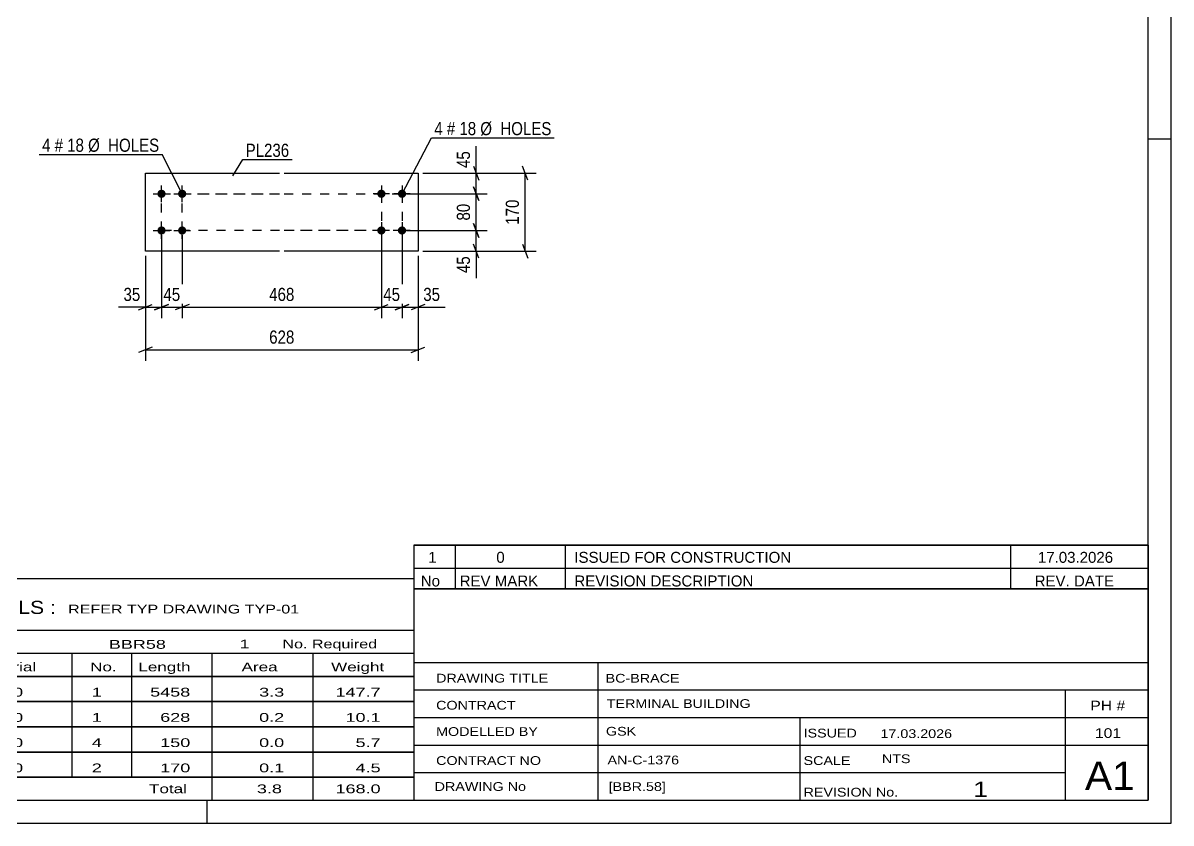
# Model space of a CAD drawing. Header units: millimetres. Extents: x 0 to 594, y 0 to 420.
# Drawn here: x 343.9 to 594, y 0 to 174.3 of the extents above; entities that cross this region are included whole.
import ezdxf

# ---------------------------------------------------------------- set-up
doc = ezdxf.new("R2010")
doc.units = ezdxf.units.MM
doc.linetypes.add('DXK_LINE_DOT2', pattern=[3.9198, 1.9599, -1.9599])
doc.styles.add('Arial Narrow', font='ARIALN.TTF', dxfattribs={"height": 0.2})

# ---------------------------------------------------------------- blocks, each defined once
blk = doc.blocks.new('Unknown-580610444-1130')
at = {"color": 5, "linetype": 'Continuous'}
for p, q in [((594, 0), (594, 420)), ((589, 5), (589, 415)), ((594, 149), (589, 149)), ((5, 5), (589, 5)), ((384, 0), (384, 5)), ((0, 0), (594, 0))]:
    blk.add_line(p, q, dxfattribs=at)
blk = doc.blocks.new('Part-580610444-3572 - 3571')
at = {"color": 2, "linetype": 'Continuous'}
for p, q in [((370.55, 141.61), (399.75, 141.61)), ((370.55, 124.61), (370.55, 141.61)), ((400.75, 141.61), (429.95, 141.61)), ((429.95, 141.61), (429.95, 124.61)), ((399.75, 124.61), (370.55, 124.61)), ((429.95, 124.61), (400.75, 124.61))]:
    blk.add_line(p, q, dxfattribs=at)
blk = doc.blocks.new('Bolt-580610444-3573 - 3571')
at = {"linetype": 'Continuous'}
for points in [[(421.95, 136.21, -1), (421.95, 138.01, -1)], [(426.45, 136.21, -1), (426.45, 138.01, -1)], [(421.95, 128.21, -1), (421.95, 130.01, -1)], [(426.45, 128.21, -1), (426.45, 130.01, -1)]]:
    blk.add_hatch(color=1, dxfattribs=at).paths.add_polyline_path(points)
at = {"color": 1, "linetype": 'Continuous'}
for p, q in [((421.95, 138.91), (421.95, 135.31)), ((426.45, 138.91), (426.45, 135.31)), ((423.75, 137.11), (420.15, 137.11)), ((428.25, 137.11), (424.65, 137.11)), ((421.95, 130.91), (421.95, 127.31)), ((426.45, 130.91), (426.45, 127.31)), ((423.75, 129.11), (420.15, 129.11)), ((428.25, 129.11), (424.65, 129.11))]:
    blk.add_line(p, q, dxfattribs=at)
blk = doc.blocks.new('Bolt-580610444-3574 - 3571')
at = {"linetype": 'Continuous'}
for points in [[(374.05, 138.01, -1), (374.05, 136.21, -1)], [(378.55, 138.01, -1), (378.55, 136.21, -1)], [(374.05, 130.01, -1), (374.05, 128.21, -1)], [(378.55, 130.01, -1), (378.55, 128.21, -1)]]:
    blk.add_hatch(color=1, dxfattribs=at).paths.add_polyline_path(points)
at = {"color": 1, "linetype": 'Continuous'}
for p, q in [((374.05, 135.31), (374.05, 138.91)), ((378.55, 135.31), (378.55, 138.91)), ((372.25, 137.11), (375.85, 137.11)), ((376.75, 137.11), (380.35, 137.11)), ((374.05, 127.31), (374.05, 130.91)), ((378.55, 127.31), (378.55, 130.91)), ((372.25, 129.11), (375.85, 129.11)), ((376.75, 129.11), (380.35, 129.11))]:
    blk.add_line(p, q, dxfattribs=at)
blk = doc.blocks.new('Rectangle-580610444-3750 - 3571')
at = {"color": 1, "linetype": 'DXK_LINE_DOT2'}
for p, q in [((374.05, 137.11), (399.75, 137.11)), ((374.05, 129.11), (374.05, 137.11)), ((400.75, 137.11), (426.45, 137.11)), ((426.45, 137.11), (426.45, 129.11)), ((399.75, 129.11), (374.05, 129.11)), ((426.45, 129.11), (400.75, 129.11))]:
    blk.add_line(p, q, dxfattribs=at)
blk = doc.blocks.new('Rectangle-580610444-3760 - 3571')
at = {"color": 1, "linetype": 'DXK_LINE_DOT2'}
for p, q in [((378.55, 137.11), (399.75, 137.11)), ((378.55, 129.11), (378.55, 137.11)), ((400.75, 137.11), (421.95, 137.11)), ((421.95, 137.11), (421.95, 129.11)), ((399.75, 129.11), (378.55, 129.11)), ((421.95, 129.11), (400.75, 129.11))]:
    blk.add_line(p, q, dxfattribs=at)
blk = doc.blocks.new('StraightDimension-580610444-3579 - 3571')
at = {"color": 7, "linetype": 'Continuous'}
for p, q in [((426.45, 128.11), (426.45, 110)), ((429.95, 123.61), (429.95, 110)), ((424.95, 111.8), (427.95, 113)), ((431.45, 113), (428.45, 111.8)), ((426.45, 112.4), (429.95, 112.4))]:
    blk.add_line(p, q, dxfattribs=at)
at = {"color": 0}
blk.add_wipeout([(435.33, 113.15), (435.33, 117.35), (430.48, 117.35), (430.48, 113.15)], dxfattribs=at)
at = {"color": 7, "linetype": 'Continuous'}
blk.add_line((429.95, 112.4), (435.86, 112.4), dxfattribs=at)
blk.add_line((429.95, 112.4), (435.86, 112.4), dxfattribs=at)
at = {"color": 3, "style": 'Arial Narrow'}
blk.add_text('35', height=2.863, dxfattribs=at).set_placement((431.08, 113.75))
blk = doc.blocks.new('StraightDimension-580610444-3580 - 3571')
at = {"color": 7, "linetype": 'Continuous'}
for p, q in [((421.95, 128.11), (421.95, 110)), ((426.45, 128.11), (426.45, 110)), ((420.45, 111.8), (423.45, 113)), ((427.95, 113), (424.95, 111.8)), ((421.95, 112.4), (426.45, 112.4))]:
    blk.add_line(p, q, dxfattribs=at)
at = {"color": 0}
blk.add_wipeout([(426.63, 113.15), (426.63, 117.35), (421.77, 117.35), (421.77, 113.15)], dxfattribs=at)
at = {"color": 3, "style": 'Arial Narrow'}
blk.add_text('45', height=2.863, dxfattribs=at).set_placement((422.37, 113.75))
blk = doc.blocks.new('StraightDimension-580610444-3581 - 3571')
at = {"color": 7, "linetype": 'Continuous'}
for p, q in [((378.55, 128.11), (378.55, 110)), ((421.95, 128.11), (421.95, 110)), ((380.05, 113), (377.05, 111.8)), ((420.45, 111.8), (423.45, 113)), ((378.55, 112.4), (421.95, 112.4))]:
    blk.add_line(p, q, dxfattribs=at)
at = {"color": 0}
blk.add_wipeout([(403.59, 113.15), (403.59, 117.35), (396.91, 117.35), (396.91, 113.15)], dxfattribs=at)
at = {"color": 3, "style": 'Arial Narrow'}
blk.add_text('468', height=2.863, dxfattribs=at).set_placement((397.51, 113.75))
blk = doc.blocks.new('StraightDimension-580610444-3582 - 3571')
at = {"color": 7, "linetype": 'Continuous'}
for p, q in [((374.05, 128.11), (374.05, 110)), ((378.55, 128.11), (378.55, 110)), ((372.55, 111.8), (375.55, 113)), ((380.05, 113), (377.05, 111.8)), ((374.05, 112.4), (378.55, 112.4))]:
    blk.add_line(p, q, dxfattribs=at)
at = {"color": 0}
blk.add_wipeout([(378.73, 113.15), (378.73, 117.35), (373.87, 117.35), (373.87, 113.15)], dxfattribs=at)
at = {"color": 3, "style": 'Arial Narrow'}
blk.add_text('45', height=2.863, dxfattribs=at).set_placement((374.47, 113.75))
blk = doc.blocks.new('StraightDimension-580610444-3583 - 3571')
at = {"color": 7, "linetype": 'Continuous'}
for p, q in [((374.05, 128.11), (374.05, 110)), ((370.55, 123.61), (370.55, 110)), ((369.05, 111.8), (372.05, 113)), ((375.55, 113), (372.55, 111.8)), ((370.55, 112.4), (374.05, 112.4))]:
    blk.add_line(p, q, dxfattribs=at)
at = {"color": 0}
blk.add_wipeout([(370.03, 113.15), (370.03, 117.35), (365.17, 117.35), (365.17, 113.15)], dxfattribs=at)
at = {"color": 7, "linetype": 'Continuous'}
blk.add_line((370.55, 112.4), (364.65, 112.4), dxfattribs=at)
blk.add_line((370.55, 112.4), (364.65, 112.4), dxfattribs=at)
at = {"color": 3, "style": 'Arial Narrow'}
blk.add_text('35', height=2.863, dxfattribs=at).set_placement((365.77, 113.75))
blk = doc.blocks.new('StraightDimension-580610444-3727 - 3571')
at = {"color": 7, "linetype": 'Continuous'}
for p, q in [((442, 143.11), (443.2, 140.11)), ((430.95, 141.61), (445, 141.61)), ((442.6, 137.11), (442.6, 141.61)), ((443.2, 135.61), (442, 138.61)), ((427.45, 137.11), (445, 137.11))]:
    blk.add_line(p, q, dxfattribs=at)
at = {"color": 0}
blk.add_wipeout([(441.85, 146.99), (437.65, 146.99), (437.65, 142.13), (441.85, 142.13)], dxfattribs=at)
at = {"color": 7, "linetype": 'Continuous'}
blk.add_line((442.6, 141.61), (442.6, 147.51), dxfattribs=at)
blk.add_line((442.6, 141.61), (442.6, 147.51), dxfattribs=at)
at = {"color": 3, "style": 'Arial Narrow'}
blk.add_text('45', height=2.863, rotation=90.0002, dxfattribs=at).set_placement((441.25, 142.73))
blk = doc.blocks.new('StraightDimension-580610444-3599 - 3571')
at = {"color": 7, "linetype": 'Continuous'}
for p, q in [((370.55, 123.61), (370.55, 100.7)), ((429.95, 123.61), (429.95, 100.7)), ((372.05, 103.7), (369.05, 102.5)), ((370.55, 103.1), (429.95, 103.1)), ((428.45, 102.5), (431.45, 103.7))]:
    blk.add_line(p, q, dxfattribs=at)
at = {"color": 0}
blk.add_wipeout([(403.59, 103.85), (403.59, 108.05), (396.91, 108.05), (396.91, 103.85)], dxfattribs=at)
at = {"color": 3, "style": 'Arial Narrow'}
blk.add_text('628', height=2.863, dxfattribs=at).set_placement((397.51, 104.45))
blk = doc.blocks.new('StraightDimension-580610444-3619 - 3571')
at = {"color": 7, "linetype": 'Continuous'}
for p, q in [((453.87, 140.11), (452.67, 143.11)), ((430.95, 141.61), (455.67, 141.61)), ((453.27, 124.61), (453.27, 141.61)), ((452.67, 126.11), (453.87, 123.11)), ((430.95, 124.61), (455.67, 124.61))]:
    blk.add_line(p, q, dxfattribs=at)
at = {"color": 0}
blk.add_wipeout([(452.52, 136.45), (448.32, 136.45), (448.32, 129.76), (452.52, 129.76)], dxfattribs=at)
at = {"color": 3, "style": 'Arial Narrow'}
blk.add_text('170', height=2.863, rotation=90.0002, dxfattribs=at).set_placement((451.92, 130.36))
blk = doc.blocks.new('StraightDimension-580610444-3728 - 3571')
at = {"color": 7, "linetype": 'Continuous'}
for p, q in [((442, 138.61), (443.2, 135.61)), ((427.45, 137.11), (445, 137.11)), ((442.6, 129.11), (442.6, 137.11)), ((443.2, 127.61), (442, 130.61)), ((427.45, 129.11), (445, 129.11))]:
    blk.add_line(p, q, dxfattribs=at)
at = {"color": 0}
blk.add_wipeout([(441.85, 135.53), (437.65, 135.53), (437.65, 130.68), (441.85, 130.68)], dxfattribs=at)
at = {"color": 3, "style": 'Arial Narrow'}
blk.add_text('80', height=2.863, rotation=90.0002, dxfattribs=at).set_placement((441.25, 131.28))
blk = doc.blocks.new('StraightDimension-580610444-3729 - 3571')
at = {"color": 7, "linetype": 'Continuous'}
for p, q in [((442, 130.61), (443.2, 127.61)), ((427.45, 129.11), (445, 129.11)), ((442.6, 124.61), (442.6, 129.11)), ((443.2, 123.11), (442, 126.11)), ((430.95, 124.61), (445, 124.61))]:
    blk.add_line(p, q, dxfattribs=at)
at = {"color": 0}
blk.add_wipeout([(441.85, 124.08), (437.65, 124.08), (437.65, 119.23), (441.85, 119.23)], dxfattribs=at)
at = {"color": 7, "linetype": 'Continuous'}
blk.add_line((442.6, 124.61), (442.6, 118.7), dxfattribs=at)
blk.add_line((442.6, 124.61), (442.6, 118.7), dxfattribs=at)
at = {"color": 3, "style": 'Arial Narrow'}
blk.add_text('45', height=2.863, rotation=90.0002, dxfattribs=at).set_placement((441.25, 119.83))
blk = doc.blocks.new('Unknown-580610444-4490')
at = {"color": 7, "linetype": 'Continuous'}
for p, q in [((429, 51.05), (429, 5)), ((429, 51.05), (589, 51.05)), ((589, 51), (589, 5)), ((429, 35), (589, 35)), ((469.14, 35), (469.14, 5)), ((429, 29), (589, 29)), ((571, 5.05), (571, 29.05)), ((429, 23), (589, 23)), ((513.14, 23), (513.14, 5)), ((429, 17), (589, 17)), ((429, 11), (571, 11)), ((429, 5), (589, 5))]:
    blk.add_line(p, q, dxfattribs=at)
at = {"color": 7, "style": 'Arial Narrow'}
for s, height, width, p in [('DRAWING TITLE', 1.9089, 1.425378, (433.88, 30.61)), ('BC-BRACE', 1.909, 1.425378, (470.81, 30.59)), ('CONTRACT', 1.909, 1.425378, (433.88, 24.71)), ('TERMINAL BUILDING', 1.9089, 1.425378, (471.06, 25.07)), ('MODELLED BY', 1.9089, 1.425378, (433.88, 18.98)), ('GSK', 1.909, 1.425378, (470.88, 19.04)), ('ISSUED', 1.909, 1.425378, (513.94, 18.64)), ('17.03.2026', 1.909, 1.425378, (530.69, 18.52)), ('CONTRACT NO', 1.9089, 1.425378, (433.88, 12.66)), ('AN-C-1376', 1.909, 1.425378, (471.23, 12.78)), ('SCALE', 1.909, 1.425378, (513.94, 12.65)), ('A1', 6.204, 1.25, (575.24, 7.2)), ('DRAWING No', 1.909, 1.425378, (433.56, 7)), ('[BBR.58]', 1.909, 1.425378, (471.46, 6.99)), ('REVISION No.', 1.9089, 1.425378, (513.94, 5.77)), ('1', 3.34, 1.5, (550.91, 5.68))]:
    blk.add_text(s, height=height, dxfattribs=dict(at, width=width)).set_placement(p)
at = {"color": 7, "linetype": 'Continuous', "style": 'Arial Narrow'}
for s, height, width, p in [('PH #', 2.1, 1.42538, (576.4, 24.55)), ('101', 2.1, 1.42538, (577.41, 18.55)), ('NTS', 1.909, 1.425378, (531, 13.05))]:
    blk.add_text(s, height=height, dxfattribs=dict(at, width=width)).set_placement(p)
blk = doc.blocks.new('Unknown-580610444-4491')
at = {"color": 7, "linetype": 'Continuous'}
for p, q in [((429, 60.55), (589, 60.55)), ((589, 60.55), (429, 60.55)), ((429, 60.55), (429, 55.55)), ((438, 60.55), (438, 55.55)), ((462, 60.55), (462, 55.55)), ((559, 60.55), (559, 55.55)), ((589, 60.55), (589, 55.55)), ((429, 55.55), (589, 55.55)), ((429, 55.55), (429, 51.05)), ((429, 55.55), (589, 55.55)), ((438, 55.55), (438, 51.05)), ((462, 55.55), (462, 51.05)), ((559, 55.55), (559, 51.05)), ((589, 55.55), (589, 51.05)), ((589, 51.05), (429, 51.05))]:
    blk.add_line(p, q, dxfattribs=at)
at = {"color": 7, "linetype": 'Continuous', "style": 'Arial Narrow'}
for s, height, width, p in [('1', 2.39, 1.196471, (432.16, 56.7)), ('0', 2.39, 1.196471, (447, 56.7)), ('ISSUED FOR CONSTRUCTION', 2.3861, 1.196471, (464, 56.7)), ('17.03.2026', 2.386, 1.196471, (565, 56.7)), ('No', 2.386, 1.2, (430.54, 51.55)), ('REV MARK', 2.386, 1.2, (439, 51.55)), ('REVISION DESCRIPTION', 2.3861, 1.2, (464, 51.55)), ('REV. DATE', 2.386, 1.2, (564.28, 51.55))]:
    blk.add_text(s, height=height, dxfattribs=dict(at, width=width)).set_placement(p)
blk = doc.blocks.new('Unknown-580610444-4492')
at = {"color": 7, "linetype": 'Continuous'}
for p, q in [((269, 53.25), (429, 53.25)), ((269, 42), (269, 53.25)), ((429, 53.25), (429, 42)), ((269, 42), (429, 42)), ((269, 42), (269, 37)), ((429, 42), (429, 37)), ((269, 37), (429, 37)), ((269, 37), (269, 32)), ((293, 37), (293, 32)), ((328.5, 37), (328.5, 32)), ((354.5, 37), (354.5, 32)), ((367.5, 37), (367.5, 32)), ((385, 37), (385, 32)), ((407, 37), (407, 32)), ((429, 37), (429, 32)), ((269, 32), (429, 32)), ((269, 31.95), (269, 26.55)), ((269, 31.95), (429, 31.95)), ((293, 32), (293, 26.5)), ((328.5, 32), (328.5, 26.5)), ((354.5, 32), (354.5, 26.5)), ((367.5, 32), (367.5, 26.5)), ((385, 32), (385, 26.5)), ((407, 32), (407, 26.5)), ((429, 31.95), (429, 26.55)), ((269, 26.55), (429, 26.55)), ((269, 26.45), (269, 21.05)), ((269, 26.45), (429, 26.45)), ((293, 26.5), (293, 21)), ((328.5, 26.5), (328.5, 21)), ((354.5, 26.5), (354.5, 21)), ((367.5, 26.5), (367.5, 21)), ((385, 26.5), (385, 21)), ((407, 26.5), (407, 21)), ((429, 26.45), (429, 21.05)), ((269, 21.05), (429, 21.05)), ((269, 20.95), (269, 15.55)), ((269, 20.95), (429, 20.95)), ((293, 21), (293, 15.5)), ((328.5, 21), (328.5, 15.5)), ((354.5, 21), (354.5, 15.5)), ((367.5, 21), (367.5, 15.5)), ((385, 21), (385, 15.5)), ((407, 21), (407, 15.5)), ((429, 20.95), (429, 15.55)), ((269, 15.55), (429, 15.55)), ((269, 15.45), (269, 10.05)), ((269, 15.45), (429, 15.45)), ((293, 15.5), (293, 10)), ((328.5, 15.5), (328.5, 10)), ((354.5, 15.5), (354.5, 10)), ((367.5, 15.5), (367.5, 10)), ((385, 15.5), (385, 10)), ((407, 15.5), (407, 10)), ((429, 15.45), (429, 10.05)), ((269, 10.05), (429, 10.05)), ((269, 10), (429, 10)), ((269, 10), (269, 5)), ((385, 10), (385, 5)), ((407, 10), (407, 5)), ((429, 10), (429, 5)), ((269, 5), (429, 5))]:
    blk.add_line(p, q, dxfattribs=at)
at = {"color": 7, "style": 'Arial Narrow'}
for s, height, width, p in [('GENERAL NOTES & WELD DETAILS :', 2.8633, 1.4, (270.15, 45.56)), ('REFER TYP DRAWING TYP-01', 1.9089, 1.6, (353.7, 45.66)), ('No. Required', 1.9089, 1.6, (400.41, 38.06)), ("MATERIAL LIST FOR ASSEMBLY MK'D", 1.9089, 1.6, (270.15, 38.06)), ('BBR58', 1.909, 1.794707, (362.57, 37.97)), ('1', 1.91, 1.794707, (391.08, 38.06)), ('Material', 1.909, 1.7, (333.54, 33.06)), ('Length', 1.909, 1.7, (369, 33.06)), ('Weight', 1.909, 1.7, (411, 33.06)), ('Mark', 1.909, 1.7, (270.34, 33)), ('Profile', 1.909, 1.7, (303.41, 33)), ('No.', 1.909, 1.7, (358.5, 33.06)), ('Area', 1.909, 1.7, (391.5, 33.06))]:
    blk.add_text(s, height=height, dxfattribs=dict(at, width=width)).set_placement(p)
at = {"color": 7, "linetype": 'Continuous', "style": 'Arial Narrow'}
for s, height, width, p in [('BBR58', 1.909, 1.794707, (270.5, 27.56)), ('SHS150*6', 1.909, 1.794707, (295, 27.56)), ('E350', 1.909, 1.794707, (334.74, 27.56)), ('1', 1.91, 1.794707, (358.86, 27.56)), ('5458', 1.909, 1.794707, (371.58, 27.56)), ('3.3', 1.909, 1.794707, (395.32, 27.56)), ('147.7', 1.909, 1.794707, (411.96, 27.56)), ('PL236', 1.909, 1.794707, (270.5, 22.06)), ('PL12*170', 1.909, 1.794707, (295, 22.06)), ('E350', 1.909, 1.794707, (334.74, 22.06)), ('1', 1.91, 1.794707, (358.86, 22.06)), ('628', 1.909, 1.794707, (373.77, 22.06)), ('0.2', 1.909, 1.794707, (395.32, 22.06)), ('10.1', 1.909, 1.794707, (414.14, 22.06)), ('PL40', 1.909, 1.794707, (270.5, 16.56)), ('PL10*120', 1.909, 1.794707, (295, 16.56)), ('E350', 1.909, 1.794707, (334.74, 16.56)), ('4', 1.91, 1.794707, (358.86, 16.56)), ('150', 1.909, 1.794707, (373.77, 16.56)), ('0.0', 1.909, 1.794707, (395.32, 16.56)), ('5.7', 1.909, 1.794707, (416.33, 16.56)), ('PL98', 1.909, 1.794707, (270.5, 11.06)), ('PL10*170', 1.909, 1.794707, (295, 11.06)), ('E350', 1.909, 1.794707, (334.74, 11.06)), ('2', 1.91, 1.794707, (358.86, 11.06)), ('170', 1.909, 1.794707, (373.77, 11.06)), ('0.1', 1.909, 1.794707, (395.32, 11.06)), ('4.5', 1.909, 1.794707, (416.33, 11.06)), ('Total', 1.909, 1.7, (371.33, 6.5)), ('3.8', 1.909, 1.794707, (394.83, 6.5)), ('168.0', 1.909, 1.794707, (411.96, 6.5))]:
    blk.add_text(s, height=height, dxfattribs=dict(at, width=width)).set_placement(p)
blk = doc.blocks.new('Mark-580610444-3625 - 3571')
at = {"color": 0}
blk.add_wipeout([(435.32, 149.88), (435.32, 152.88), (433.49, 152.88), (433.49, 149.88)], dxfattribs=at)
blk.add_wipeout([(435.32, 149.88), (435.32, 152.88), (433.49, 152.88), (433.49, 149.88)], dxfattribs=at)
at = {"color": 7, "linetype": 'Continuous'}
blk.add_line((426.45, 137.11), (432.89, 149.28), dxfattribs=at)
at = {"color": 0}
blk.add_wipeout([(438.05, 149.88), (438.05, 152.88), (436.22, 152.88), (436.22, 149.88)], dxfattribs=at)
blk.add_wipeout([(438.05, 149.88), (438.05, 152.88), (436.22, 152.88), (436.22, 149.88)], dxfattribs=at)
at = {"color": 3, "style": 'Arial Narrow'}
blk.add_text('4', height=2.86, dxfattribs=at).set_placement((433.49, 149.88))
at = {"color": 0}
blk.add_wipeout([(442.6, 149.88), (442.6, 152.88), (438.95, 152.88), (438.95, 149.88)], dxfattribs=at)
blk.add_wipeout([(442.6, 149.88), (442.6, 152.88), (438.95, 152.88), (438.95, 149.88)], dxfattribs=at)
at = {"color": 3, "style": 'Arial Narrow'}
blk.add_text('#', height=2.86, dxfattribs=at).set_placement((436.22, 149.88))
at = {"color": 0}
blk.add_wipeout([(459.03, 149.88), (459.03, 152.88), (443.5, 152.88), (443.5, 149.88)], dxfattribs=at)
blk.add_wipeout([(459.03, 149.88), (459.03, 152.88), (443.5, 152.88), (443.5, 149.88)], dxfattribs=at)
at = {"color": 7, "linetype": 'Continuous'}
blk.add_line((432.89, 149.28), (459.63, 149.28), dxfattribs=at)
at = {"color": 3, "style": 'Arial Narrow'}
for s, p in [('18', (438.95, 149.88)), ('Ø  HOLES', (443.5, 149.88))]:
    blk.add_text(s, height=2.863, dxfattribs=at).set_placement(p)
blk = doc.blocks.new('Mark-580610444-3622 - 3571')
at = {"color": 0}
blk.add_wipeout([(401.89, 145.15), (401.89, 148.15), (392.38, 148.15), (392.38, 145.15)], dxfattribs=at)
blk.add_wipeout([(401.89, 145.15), (401.89, 148.15), (392.38, 148.15), (392.38, 145.15)], dxfattribs=at)
at = {"color": 30, "linetype": 'Continuous'}
for p, q in [((389.61, 141.02), (391.78, 144.55)), ((391.78, 144.55), (402.49, 144.55))]:
    blk.add_line(p, q, dxfattribs=at)
at = {"color": 3, "style": 'Arial Narrow'}
blk.add_text('PL236', height=2.863, dxfattribs=at).set_placement((392.38, 145.15))
blk = doc.blocks.new('Mark-580610444-3626 - 3571')
at = {"color": 0}
blk.add_wipeout([(349.86, 146.26), (349.86, 149.26), (348.03, 149.26), (348.03, 146.26)], dxfattribs=at)
blk.add_wipeout([(349.86, 146.26), (349.86, 149.26), (348.03, 149.26), (348.03, 146.26)], dxfattribs=at)
blk.add_wipeout([(352.59, 146.26), (352.59, 149.26), (350.76, 149.26), (350.76, 146.26)], dxfattribs=at)
blk.add_wipeout([(352.59, 146.26), (352.59, 149.26), (350.76, 149.26), (350.76, 146.26)], dxfattribs=at)
at = {"color": 3, "style": 'Arial Narrow'}
blk.add_text('4', height=2.86, dxfattribs=at).set_placement((348.03, 146.26))
at = {"color": 0}
blk.add_wipeout([(357.15, 146.26), (357.15, 149.26), (353.49, 149.26), (353.49, 146.26)], dxfattribs=at)
blk.add_wipeout([(357.15, 146.26), (357.15, 149.26), (353.49, 149.26), (353.49, 146.26)], dxfattribs=at)
at = {"color": 3, "style": 'Arial Narrow'}
blk.add_text('#', height=2.86, dxfattribs=at).set_placement((350.76, 146.26))
at = {"color": 0}
blk.add_wipeout([(373.57, 146.26), (373.57, 149.26), (358.05, 149.26), (358.05, 146.26)], dxfattribs=at)
blk.add_wipeout([(373.57, 146.26), (373.57, 149.26), (358.05, 149.26), (358.05, 146.26)], dxfattribs=at)
at = {"color": 7, "linetype": 'Continuous'}
for p in [(347.43, 145.66), (378.55, 137.11)]:
    blk.add_line(p, (374.17, 145.66), dxfattribs=at)
at = {"color": 3, "style": 'Arial Narrow'}
for s, p in [('18', (353.49, 146.26)), ('Ø  HOLES', (358.05, 146.26))]:
    blk.add_text(s, height=2.863, dxfattribs=at).set_placement(p)

msp = doc.modelspace()

# ---------------------------------------------------------------- block references
for name in ['Unknown-580610444-1130', 'Part-580610444-3572 - 3571', 'Bolt-580610444-3574 - 3571', 'Bolt-580610444-3573 - 3571', 'Rectangle-580610444-3750 - 3571', 'Rectangle-580610444-3760 - 3571', 'Unknown-580610444-4491', 'Unknown-580610444-4492', 'Unknown-580610444-4490']:
    msp.add_blockref(name, (0, 0))

# ---------------------------------------------------------------- next in the draw order: block references
for name in ['Mark-580610444-3626 - 3571', 'Mark-580610444-3622 - 3571', 'StraightDimension-580610444-3727 - 3571', 'StraightDimension-580610444-3579 - 3571']:
    msp.add_blockref(name, (0, 0))

# ---------------------------------------------------------------- next in the draw order: block references
msp.add_blockref('StraightDimension-580610444-3580 - 3571', (0, 0))

# ---------------------------------------------------------------- next in the draw order: block references
msp.add_blockref('StraightDimension-580610444-3581 - 3571', (0, 0))

# ---------------------------------------------------------------- next in the draw order: block references
msp.add_blockref('StraightDimension-580610444-3582 - 3571', (0, 0))

# ---------------------------------------------------------------- next in the draw order: block references
msp.add_blockref('StraightDimension-580610444-3583 - 3571', (0, 0))

# ---------------------------------------------------------------- next in the draw order: block references
msp.add_blockref('StraightDimension-580610444-3599 - 3571', (0, 0))

# ---------------------------------------------------------------- next in the draw order: block references
msp.add_blockref('StraightDimension-580610444-3619 - 3571', (0, 0))

# ---------------------------------------------------------------- next in the draw order: block references
msp.add_blockref('StraightDimension-580610444-3728 - 3571', (0, 0))

# ---------------------------------------------------------------- next in the draw order: block references
for name in ['Mark-580610444-3625 - 3571', 'StraightDimension-580610444-3729 - 3571']:
    msp.add_blockref(name, (0, 0))

doc.saveas('drawing.dxf')
